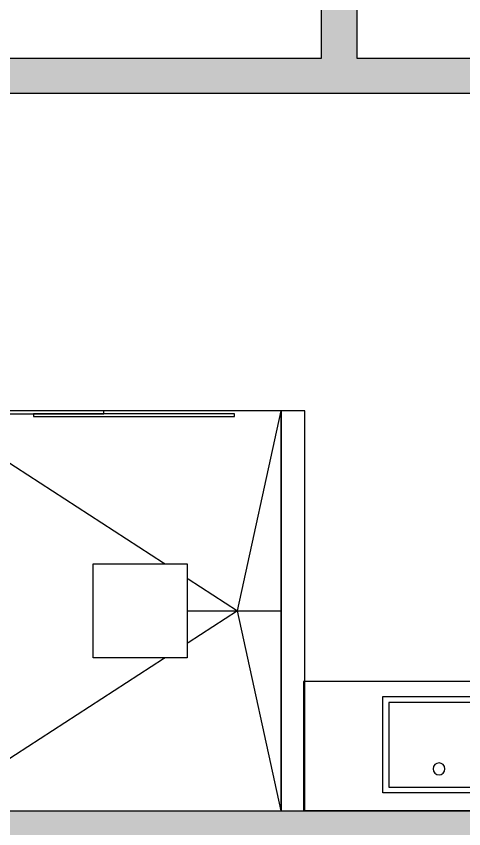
# Model space of a CAD drawing. Header units: metres. Extents: x 1769 to 3632, y 809 to 2652.
# Drawn here: x 2680.639 to 2682.543, y 1801.62 to 1805.074 of the extents above; entities that cross this region are included whole.
import ezdxf

# ---------------------------------------------------------------- set-up
doc = ezdxf.new("R2010")
doc.units = ezdxf.units.M
doc.header["$LTSCALE"] = 10
doc.linetypes.add('HIDDEN', pattern=[9.525, 6.35, -3.175])
for name, color, linetype in [('A-FURN-FIXD', 8, 'Continuous'), ('A-GLAZ', 150, 'Continuous'), ('A-PROJ+', 1, 'HIDDEN'), ('A-WALL', 6, 'Continuous'), ('A-WALL-PATT', 8, 'Continuous')]:
    doc.layers.add(name, color=color, linetype=linetype)

# ---------------------------------------------------------------- blocks, each defined once
blk = doc.blocks.new('SAPLS501')
at = {"layer": 'A-FURN-FIXD', "ltscale": 0.01}
for p, q in [((-0.3238, 0), (0.3238, 0)), ((-0.2136, -0.1013), (0.2029, -0.1013)), ((-0.2136, -0.4609), (-0.2136, -0.1013)), ((0.2029, -0.1013), (0.2029, -0.4609)), ((0.2029, -0.4609), (-0.2136, -0.4609)), ((0.3238, -0.55), (-0.3238, -0.55))]:
    blk.add_line(p, q, dxfattribs=at)
blk.add_lwpolyline([(0.2283, -0.0759), (-0.239, -0.0759), (-0.239, -0.4863), (0.2283, -0.4863)], close=True, dxfattribs=at)
blk.add_circle((0, -0.1784), 0.0254, dxfattribs=at)
blk = doc.blocks.new('A$C4C690AF1')
at = {"layer": 'A-FURN-FIXD', "ltscale": 0.01}
for p, q in [((-0.3918, 0.55), (1.8001, 0.55)), ((1.0623, 0), (0.5083, 0))]:
    blk.add_line(p, q, dxfattribs=at)
for points in [[(-0.0764, 0), (-0.3918, 0), (-0.3918, 0.55)], [(1.5231, 0), (1.8001, 0), (1.8001, 0.55)]]:
    blk.add_lwpolyline(points, dxfattribs=at)
at = {"layer": 'A-FURN-FIXD', "ltscale": 0.01, "xscale": -1}
for p in [(0.1844, 0.55), (1.2239, 0.55)]:
    blk.add_blockref('SAPLS501', p, dxfattribs=at)

msp = doc.modelspace()

# ---------------------------------------------------------------- hatches: boundary and pattern name
at = {"layer": 'A-WALL-PATT'}
h = msp.add_hatch(color=256, dxfattribs=at)
h.dxf.hatch_style = 1
h.paths.add_polyline_path([(2680.1167, 1804.7459), (2680.1167, 1804.8959), (2681.9378, 1804.8959), (2681.9378, 1805.611), (2681.5378, 1805.611), (2681.5378, 1805.761), (2682.0878, 1805.761), (2682.0878, 1804.8959), (2684.7533, 1804.8959), (2684.7533, 1804.7459)])
h = msp.add_hatch(color=256, dxfattribs=at)
h.dxf.hatch_style = 1
h.paths.add_polyline_path([(2687.7034, 1804.8959), (2688.2168, 1804.8959), (2688.2166, 1804.7459), (2687.8534, 1804.7459), (2687.8534, 1802.4912), (2687.7034, 1802.4912), (2687.7034, 1804.2437), (2685.8034, 1804.2437), (2685.8034, 1801.6958), (2687.8534, 1801.6958), (2687.8534, 1798.4458), (2688.2166, 1798.4458), (2688.2166, 1798.2958), (2685.6534, 1798.2958), (2685.6534, 1799.3957), (2685.8034, 1799.3957), (2685.8034, 1798.4458), (2687.7034, 1798.4458), (2687.7034, 1801.5458), (2685.8034, 1801.5458), (2685.8034, 1800.1957), (2685.6534, 1800.1957), (2685.6534, 1801.5458), (2675.8444, 1801.5459), (2675.8444, 1801.6959), (2685.6534, 1801.6958), (2685.6534, 1804.8959), (2685.8034, 1804.8959), (2685.8034, 1804.3939), (2687.7034, 1804.3939)])

# ---------------------------------------------------------------- linework, layer by layer
at = {"layer": 'A-FURN-FIXD'}
msp.add_lwpolyline([(2681.7667, 1803.3961), (2680.2667, 1803.3961), (2680.2667, 1801.6961), (2681.7667, 1801.6961)], close=True, dxfattribs=at)
for points in [[(2680.2667, 1803.3961), (2681.5795, 1802.5461), (2680.2667, 1801.6961)], [(2681.7667, 1801.696), (2681.5795, 1802.5461), (2681.7667, 1803.3961)]]:
    msp.add_lwpolyline(points, dxfattribs=at)
at = {"layer": 'A-GLAZ'}
for points in [[(2680.2167, 1803.3961), (2680.2167, 1803.3841), (2681.0114, 1803.3841), (2681.0114, 1803.3961)], [(2680.7114, 1803.3841), (2680.7114, 1803.3721), (2681.5668, 1803.3721), (2681.5668, 1803.3841)]]:
    msp.add_lwpolyline(points, close=True, dxfattribs=at)
at = {"layer": 'A-WALL', "ltscale": 0.01}
for points in [[(2680.1167, 1804.7459), (2680.1167, 1804.8959), (2681.9378, 1804.8959), (2681.9378, 1805.611), (2681.5378, 1805.611), (2681.5378, 1805.761), (2682.0878, 1805.761), (2682.0878, 1804.8959), (2684.7533, 1804.8959), (2684.7533, 1804.7459)], [(2681.9378, 1804.7459), (2681.9378, 1804.7459)], [(2681.7667, 1801.696), (2681.8667, 1801.696), (2681.8667, 1803.3961), (2681.7667, 1803.3961)]]:
    msp.add_lwpolyline(points, close=True, dxfattribs=at)
msp.add_lwpolyline([(2675.8444, 1801.5459), (2675.8444, 1801.6959), (2685.6534, 1801.6958), (2685.6534, 1804.8959), (2685.8034, 1804.8959), (2685.8034, 1804.3939), (2687.7034, 1804.3939), (2687.7034, 1804.8959), (2688.2168, 1804.8959), (2688.2166, 1804.7459), (2687.8534, 1804.7459), (2687.8534, 1802.4912), (2687.7034, 1802.4912), (2687.7034, 1804.2437), (2685.8034, 1804.2437), (2685.8034, 1801.6958), (2687.8534, 1801.6958), (2687.8534, 1798.4458)], dxfattribs=at)

# ---------------------------------------------------------------- block references
at = {"layer": 'A-FURN-FIXD', "ltscale": 0.01, "rotation": 179.9998656945896}
msp.add_blockref('A$C4C690AF1', (2683.6616, 1802.246), dxfattribs=at)

# ---------------------------------------------------------------- next in the draw order: wipeouts: each hides what was drawn before it
at = {"ltscale": 0.01}
msp.add_wipeout([(2680.9667, 1802.7461), (2681.3667, 1802.7461), (2681.3667, 1802.3461), (2680.9667, 1802.3461)], dxfattribs=at).dxf.layer = 'A-PROJ+'

# ---------------------------------------------------------------- next in the draw order: linework, layer by layer
at = {"layer": 'A-PROJ+', "ltscale": 0.01}
msp.add_line((2681.3667, 1802.5461), (2681.7667, 1802.5461), dxfattribs=at)
msp.add_lwpolyline([(2680.9667, 1802.7461), (2681.3667, 1802.7461), (2681.3667, 1802.3461), (2680.9667, 1802.3461)], close=True, dxfattribs=at)

doc.saveas('drawing.dxf')
